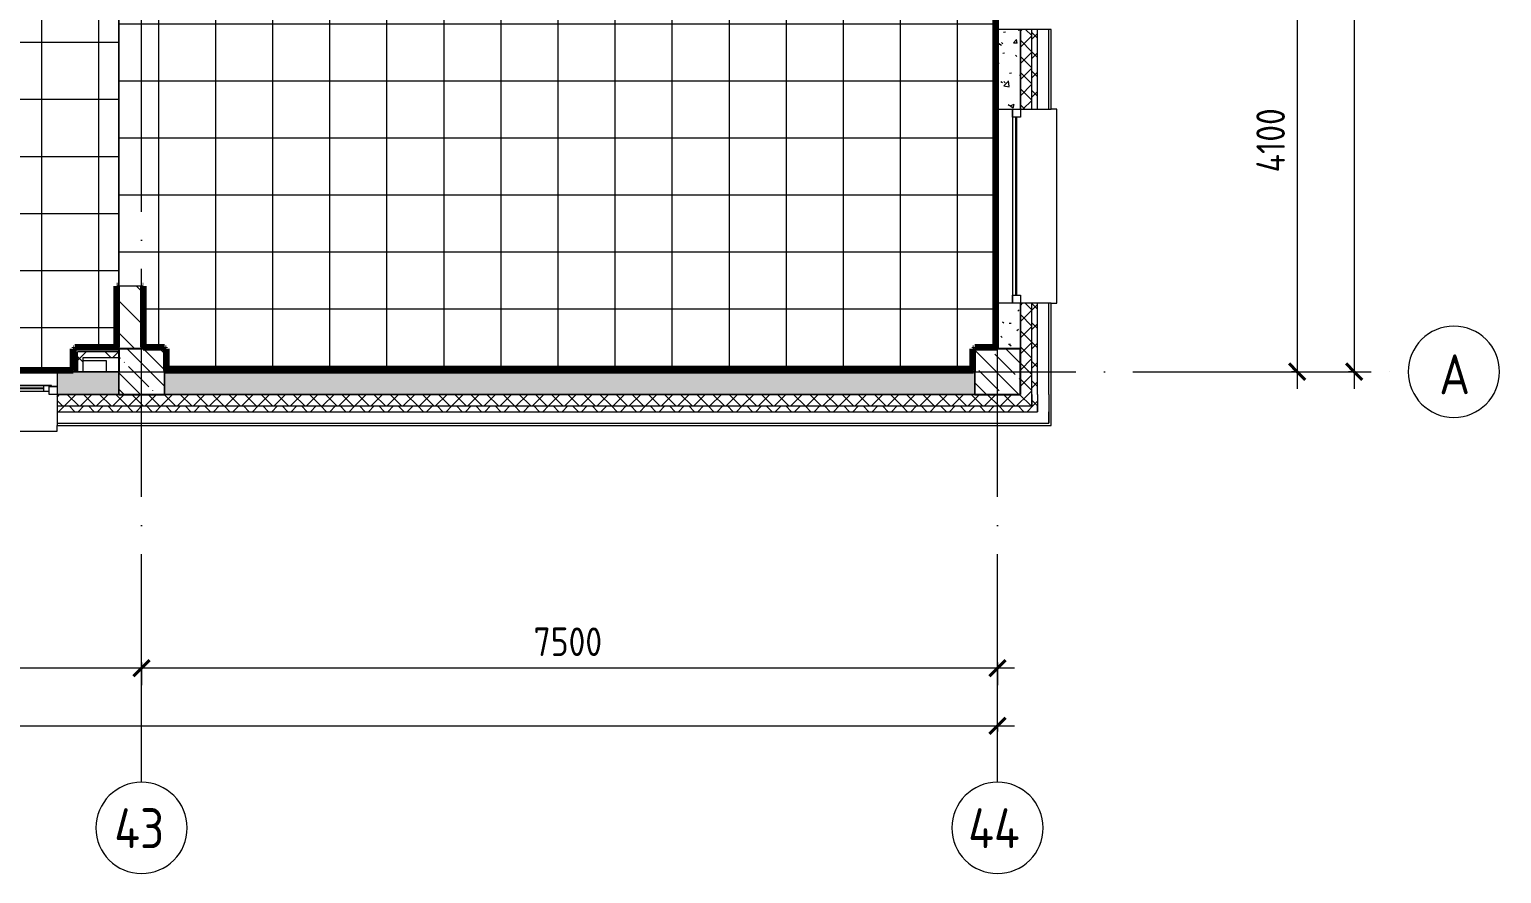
# Model space of a CAD drawing. Header units: millimetres. Extents: x 97 to 215964, y -4577 to 60645.
# Drawn here: x 203066 to 215964, y -4373 to 3025 of the extents above; entities that cross this region are included whole.
import ezdxf

# ---------------------------------------------------------------- set-up
doc = ezdxf.new("R2010")
doc.units = ezdxf.units.MM
doc.linetypes.add('ADSK_Линия сетки', pattern=[2500, 2000, -250, 0, -250])
for name, color, linetype, lineweight in [('A-____-____-DIMS', 211, 'Continuous', 9), ('A-____-____-DIMS-100', 211, 'Continuous', 9), ('A-FLOR-____-OTLN', 192, 'Continuous', 9), ('A-FLOR-____-PATT', 8, 'Continuous', 9), ('A-GLAZ-____-MCUT', 151, 'Continuous', 9), ('A-GLAZ-____-OTLN', 151, 'Continuous', 9), ('A-WALL-____-MCUT', 113, 'Continuous', 9), ('A-WALL-____-PATT', 111, 'Continuous', 9), ('A-WALL-FNSH-MCUT', 113, 'Continuous', 9), ('I-WALL-____-OTLN', 2, 'Continuous', 9), ('S-COLS-____-MCUT', 52, 'Continuous', 9), ('S-COLS-____-OTLN', 52, 'Continuous', 9), ('S-GRID-____-IDEN', 1, 'Continuous', 20), ('S-GRID-____-OTLN', 1, 'Continuous', 9)]:
    doc.layers.add(name, color=color, linetype=linetype, lineweight=lineweight)
doc.styles.add('GOST Common', font='GOST_Common.ttf', dxfattribs={"width": 0.9, "height": 250})
doc.styles.add('GOST Common_2', font='GOST_Common.ttf', dxfattribs={"width": 0.9, "height": 350})
doc.dimstyles.new('ADSK_Основной_2_5_мм_Округление_до_10_мм', dxfattribs={"dimscale": 304.8, "dimtxt": 0.824897, "dimasz": 0.463911, "dimexe": 0.492126, "dimexo": 0.001615, "dimgap": 0.098425, "dimtad": 1, "dimdec": 0, "dimlfac": 304.8, "dimrnd": 10, "dimdsep": 46, "dimtxsty": 'GOST Common', "dimblk1": 'OBLIQUE', "dimblk2": 'OBLIQUE', "dimsah": 1, "dimcen": 0.09, "dimdle": 0.492126, "dimazin": 2, "dimtfac": 1, "dimtdec": 4, "dimtix": 1, "dimtmove": 0, "dimatfit": 3, "dimfxl": 1, "dimtvp": 1, "dimtolj": 1, "dimtzin": 0, "dimlwd": 20, "dimlwe": 20, "dimarcsym": 2})
pattern_1 = [(135, (0, 0), (-84.85281, -84.85281), []), (225, (0, 0), (84.85281, -84.85281), [])]
pattern_2 = [(45, (0, 0), (-70.71068, 70.71068), []), (135, (0, 0), (-70.71068, -70.71068), [])]
pattern_3 = [(135, (0, 0), (-142.5612, -142.5612), []), (135, (142.56, 0), (-142.5612, -142.5612), [252.016, -50.403, 3.353, -47.05])]
pattern_4 = [(50, (0, 0), (364.3679, -31.8783), [38.1, -419.1]), (355, (0, 0), (-70.48585, 382.1133), [30.48, -335.28]), (100.451, (30.36, -2.66), (293.885, 350.2334), [32.38, -356.18]), (46.184, (0, 101.6), (542.1585, -84.0858), [57.15, -628.65]), (96.636, (45.2, 94.6), (474.8049, 494.8554), [48.57, -534.27]), (351.184, (0, 101.6), (474.8102, 494.85), [45.72, -502.92]), (21, (50.8, 76.2), (303.22847, -204.53046), [38.1, -419.1]), (326, (50.8, 76.2), (123.6039, 368.376), [30.48, -335.28]), (71.451, (76.07, 59.16), (426.8341, 163.8427), [32.38, -356.18]), (37.5, (0, 0), (6.17665, 169.11015), [16.764, -314.452, 16.764, -323.596, -336.55]), (37.5, (0, 0), (6.17665, 169.11015), [-671.576, 16.764, -319.786]), (7.5, (0, 0), (133.63888, 200.3615), [16.764, -177.292, 16.764, -306.832, -128.27]), (7.5, (0, 0), (133.63888, 200.3615), [-517.652, 16.764, -111.506]), (327.5, (-113.28, 0), (271.18182, -11.45836), [16.764, -110.236, 16.764, -379.476, -525.78]), (327.5, (-113.28, 0), (271.18182, -11.45836), [-523.24, 16.764, -509.016]), (317.5, (-164.08, 0), (296.2585, 50.85285), [16.764, -148.336, 16.764, -246.38, -373.38]), (317.5, (-164.08, 0), (296.2585, 50.85285), [-428.244, 16.764, -356.616])]
pattern_5 = [(45, (0, 0), (-141.42136, 141.42136), []), (135, (0, 0), (-141.42136, -141.42136), [])]

# ---------------------------------------------------------------- blocks, each defined once
blk = doc.blocks.new('Окно_СКБ_1Ст1 - 120_Окно_СКБ_1Ст_1700_ОК19Л-29018914-О_АИ_ПП_8_400_Целиком')
at = {"layer": 'A-GLAZ-____-MCUT', "color": 90}
for p, q in [((-850, -195), (-850, -125)), ((-850, -125), (-780, -125)), ((-780, -125), (-780, -195)), ((780, -195), (780, -125)), ((780, -125), (850, -125)), ((850, -125), (850, -195)), ((-780, -195), (-850, -195)), ((850, -195), (780, -195))]:
    blk.add_line(p, q, dxfattribs=at)
at = {"layer": 'A-GLAZ-____-MCUT', "color": 10, "lineweight": 5}
for p, q in [((780, -155), (-780, -155)), ((780, -165), (-780, -165))]:
    blk.add_line(p, q, dxfattribs=at)
at = {"layer": 'A-GLAZ-____-OTLN', "color": 10, "lineweight": 5}
blk.add_line((-850, -195), (850, -195), dxfattribs=at)
blk = doc.blocks.new('WNW_Отлив1 - Отлив_металлический 2-28595994-О_АИ_ПП_8_400_Целиком')
at = {"layer": 'A-GLAZ-____-OTLN', "color": 10, "lineweight": 5}
for p, q in [((850, 320), (-850, 320)), ((-850, 320), (-850, 270)), ((850, 270), (850, 320))]:
    blk.add_line(p, q, dxfattribs=at)
blk = doc.blocks.new('Окно_СКБ_2Ст1 - Окно_СКБ_2Ст 3300_ОК2л-29018870-О_АИ_ПП_8_400_Целиком')
at = {"layer": 'A-GLAZ-____-MCUT', "color": 90}
for p, q in [((-1650, -195), (-1650, -125)), ((-1650, -125), (-1580, -125)), ((-1580, -125), (-1580, -195)), ((-820, -195), (-820, -125)), ((-820, -125), (-750, -125)), ((-750, -125), (-750, -195)), ((1580, -195), (1580, -125)), ((1580, -125), (1650, -125)), ((1650, -125), (1650, -195)), ((-1580, -195), (-1650, -195)), ((-1580, -195), (-1600, -195)), ((-1600, -195), (-1600, -205)), ((-1600, -205), (-800, -205)), ((-800, -205), (-1600, -205)), ((-820, -155), (-1580, -155)), ((-1580, -155), (-1580, -195)), ((-1530, -205), (-1530, -155)), ((-870, -205), (-870, -155)), ((-820, -195), (-820, -155)), ((-750, -195), (-820, -195)), ((-800, -195), (-820, -195)), ((-800, -205), (-800, -195)), ((1650, -195), (1580, -195))]:
    blk.add_line(p, q, dxfattribs=at)
at = {"layer": 'A-GLAZ-____-MCUT', "color": 10, "lineweight": 5}
for p, q in [((-1530, -175), (-870, -175)), ((-870, -185), (-1530, -185)), ((1580, -155), (-750, -155)), ((1580, -165), (-750, -165))]:
    blk.add_line(p, q, dxfattribs=at)
at = {"layer": 'A-GLAZ-____-OTLN', "color": 10, "lineweight": 5}
for p, q in [((-1650, -195), (-1600, -195)), ((-800, -195), (1650, -195))]:
    blk.add_line(p, q, dxfattribs=at)
blk = doc.blocks.new('WNW_Отлив1 - Отлив_металлический 2-28598290-О_АИ_ПП_8_400_Целиком')
at = {"layer": 'A-GLAZ-____-OTLN', "color": 10, "lineweight": 5}
for p, q in [((1650, 320), (-1650, 320)), ((-1650, 320), (-1650, 270)), ((1650, 270), (1650, 320))]:
    blk.add_line(p, q, dxfattribs=at)
blk = doc.blocks.new('0083_СОШ675_АР_R22_rvt-1-О_АИ_ПП_8_400_Целиком')
at = {"layer": 'A-WALL-____-PATT', "lineweight": 5}
h = blk.add_hatch(dxfattribs=at)
h.set_pattern_fill('FP_16', color=10, style=0, pattern_type=2)
h.set_pattern_definition(pattern_2)
h.paths.add_polyline_path([(153050, -175), (153050, 625), (152950, 625), (152950, -175)])
h.paths.add_polyline_path([(153050, 2325), (153050, 3025), (152950, 3025), (152950, 2325)])
h.paths.add_polyline_path([(153050, 3925), (153050, 5125), (152950, 5125), (152950, 3925)])
h.paths.add_polyline_path([(152950, 8425), (153050, 8425), (153050, 9625), (152950, 9625), (152950, 8825)])
h.paths.add_polyline_path([(152950, 11325), (153050, 11325), (153050, 12025), (152950, 12025)])
h.paths.add_polyline_path([(152950, 12925), (153050, 12925), (153050, 14125), (152950, 14125), (152950, 13325)])
h.paths.add_polyline_path([(153050, 15025), (153050, 15725), (152950, 15725), (152950, 15025)])
h.paths.add_polyline_path([(152950, 17425), (153050, 17425), (153050, 18625), (152950, 18625), (152950, 17711)])
h.paths.add_polyline_path([(152950, 21925), (153050, 21925), (153050, 23125), (152950, 23125), (152950, 22325)])
h.paths.add_polyline_path([(152950, 26425), (153050, 26425), (153050, 27625), (152950, 27625), (152950, 26825)])
h.paths.add_polyline_path([(152950, 29325), (153050, 29325), (153050, 30025), (152950, 30025), (152950, 29436)])
h.paths.add_polyline_path([(153050, 30925), (153050, 32125), (152950, 32125), (152950, 30925)])
h.paths.add_polyline_path([(153050, 35425), (153050, 36625), (152950, 36625), (152950, 35425)])
h.paths.add_polyline_path([(152950, 39925), (153050, 39925), (153050, 41125), (152950, 41125), (152950, 40725)])
h.paths.add_polyline_path([(152950, 42025), (153050, 42025), (153050, 42725), (152950, 42725)])
h.paths.add_polyline_path([(152950, 44425), (153050, 44425), (153050, 45625), (152950, 45625), (152950, 45068)])
h.paths.add_polyline_path([(153050, 47325), (153050, 48025), (152950, 48025), (152950, 47325)])
h.paths.add_polyline_path([(152950, 48925), (153050, 48925), (153050, 50125), (152950, 50125), (152950, 48976)])
h.paths.add_polyline_path([(153050, 53425), (153050, 54625), (152950, 54625), (152950, 53425)])
h.paths.add_polyline_path([(152950, 57925), (153050, 57925), (153050, 58975), (152950, 58975), (152950, 58575)])
h = blk.add_hatch(dxfattribs=at)
h.set_pattern_fill('FP_9', color=10, style=0, pattern_type=2)
h.set_pattern_definition(pattern_1)
h.paths.add_polyline_path([(153050, -275), (153100, -275), (153100, 625), (153050, 625), (153050, -175)])
h.paths.add_polyline_path([(153100, 2325), (153100, 3025), (153050, 3025), (153050, 2325)])
h.paths.add_polyline_path([(153100, 3925), (153100, 5125), (153050, 5125), (153050, 3925)])
h.paths.add_polyline_path([(153050, 8425), (153100, 8425), (153100, 9625), (153050, 9625)])
h.paths.add_polyline_path([(153100, 11325), (153100, 12025), (153050, 12025), (153050, 11325)])
h.paths.add_polyline_path([(153050, 12925), (153100, 12925), (153100, 14125), (153050, 14125), (153050, 13803)])
h.paths.add_polyline_path([(153050, 15025), (153100, 15025), (153100, 15725), (153050, 15725)])
h.paths.add_polyline_path([(153050, 17425), (153100, 17425), (153100, 18625), (153050, 18625), (153050, 17711)])
h.paths.add_polyline_path([(153050, 21925), (153100, 21925), (153100, 23125), (153050, 23125)])
h.paths.add_polyline_path([(153050, 26425), (153100, 26425), (153100, 27625), (153050, 27625)])
h.paths.add_polyline_path([(153050, 29325), (153100, 29325), (153100, 30025), (153050, 30025), (153050, 29436)])
h.paths.add_polyline_path([(153100, 30925), (153100, 32125), (153050, 32125), (153050, 30925)])
h.paths.add_polyline_path([(153100, 35425), (153100, 36625), (153050, 36625), (153050, 35425)])
h.paths.add_polyline_path([(153050, 39925), (153100, 39925), (153100, 41125), (153050, 41125)])
h.paths.add_polyline_path([(153100, 42025), (153100, 42725), (153050, 42725), (153050, 42025)])
h.paths.add_polyline_path([(153050, 44425), (153100, 44425), (153100, 45625), (153050, 45625), (153050, 45068)])
h.paths.add_polyline_path([(153100, 47325), (153100, 48025), (153050, 48025), (153050, 47325)])
h.paths.add_polyline_path([(153050, 48925), (153100, 48925), (153100, 50125), (153050, 50125), (153050, 48976)])
h.paths.add_polyline_path([(153100, 53425), (153100, 54625), (153050, 54625), (153050, 53425)])
h.paths.add_polyline_path([(153100, 57925), (153100, 59075), (153050, 59075), (153050, 57925)])
h = blk.add_hatch(dxfattribs=at)
h.set_pattern_fill('FP_10', color=10, style=0, pattern_type=2)
h.set_pattern_definition([(135, (0, 0), (-141.42136, -141.42136), [])])
h.paths.add_polyline_path([(145250, 225), (145250, 775), (145050, 775), (145050, 225)])
h.paths.add_polyline_path([(145250, 3275), (145250, 3925), (145050, 3925), (145050, 3275)])
h = blk.add_hatch(dxfattribs=at)
h.set_pattern_fill('FP_69', color=10, style=0, pattern_type=2)
h.set_pattern_definition(pattern_4)
h.paths.add_polyline_path([(152750, 225), (152950, 225), (152950, 625), (152750, 625)])
h.paths.add_polyline_path([(152950, 2325), (152950, 3025), (152750, 3025), (152750, 2325), (152924, 2325)])
h = blk.add_hatch(dxfattribs=at)
h.set_pattern_fill('FP_17', color=252, style=0, pattern_type=2)
h.set_pattern_definition(pattern_5)
h.paths.add_polyline_path([(144690, 150), (145050, 150), (145050, 200), (144690, 200)])
h = blk.add_hatch(dxfattribs=at)
h.set_pattern_fill('FP_17', color=252, style=0, pattern_type=2)
h.set_pattern_definition(pattern_5)
h.paths.add_polyline_path([(144740, 25), (144740, 150), (144690, 150), (144690, 25)])
h = blk.add_hatch(dxfattribs=at)
h.set_pattern_fill('FP_69', color=10, style=0, pattern_type=2)
h.set_pattern_definition(pattern_4)
h.paths.add_polyline_path([(152550, -175), (152550, 25), (145450, 25), (145450, -175), (150409, -175)])
h.paths.add_polyline_path([(145050, -175), (145050, 25), (144510, 25), (144510, -175), (144749, -175)])
h.paths.add_polyline_path([(140976, -175), (141210, -175), (141210, 25), (140450, 25), (140450, -175)])
h = blk.add_hatch(dxfattribs=at)
h.set_pattern_fill('FP_16', color=10, style=0, pattern_type=2)
h.set_pattern_definition(pattern_2)
h.paths.add_polyline_path([(145160, -275), (145160, -175), (144510, -175), (144510, -275), (144749, -275)])
h.paths.add_polyline_path([(140350, -275), (141210, -275), (141210, -175), (140350, -175)])
h = blk.add_hatch(dxfattribs=at)
h.set_pattern_fill('FP_16', color=10, style=0, pattern_type=2)
h.set_pattern_definition(pattern_2)
h.paths.add_polyline_path([(153050, -275), (153050, -175), (145160, -175), (145160, -275), (152924, -275)])
h = blk.add_hatch(dxfattribs=at)
h.set_pattern_fill('FP_9', color=10, style=0, pattern_type=2)
h.set_pattern_definition(pattern_1)
h.paths.add_polyline_path([(144510, -325), (145160, -325), (145160, -275), (144510, -275)])
h.paths.add_polyline_path([(140976, -325), (141210, -325), (141210, -275), (140350, -275), (140350, -325)])
h = blk.add_hatch(dxfattribs=at)
h.set_pattern_fill('FP_9', color=10, style=0, pattern_type=2)
h.set_pattern_definition(pattern_1)
h.paths.add_polyline_path([(153100, -325), (153100, -275), (145160, -275), (145160, -325), (152924, -325)])
at = {"layer": 'S-COLS-____-OTLN', "lineweight": 5}
h = blk.add_hatch(dxfattribs=at)
h.set_pattern_fill('FP_8', color=256, style=0, pattern_type=2)
h.set_pattern_definition(pattern_3)
h.paths.add_polyline_path([(145050, -175), (145450, -175), (145450, 225), (145050, 225), (145050, 25)])
h = blk.add_hatch(dxfattribs=at)
h.set_pattern_fill('FP_8', color=256, style=0, pattern_type=2)
h.set_pattern_definition(pattern_3)
h.paths.add_polyline_path([(152550, -175), (152950, -175), (152950, 225), (152550, 225), (152550, 25)])
at = {"layer": 'A-FLOR-____-OTLN', "color": 90}
for p, q in [((144740, 125), (144940, 125)), ((144940, 125), (144940, 25))]:
    blk.add_line(p, q, dxfattribs=at)
at = {"layer": 'A-WALL-____-MCUT', "color": 50, "lineweight": 13}
for p, q in [((152750, 3025), (152750, 2325)), ((152950, 3025), (152750, 3025)), ((152950, 3025), (152950, 2325)), ((152950, 2325), (152950, 3025)), ((153100, 3025), (153050, 3025)), ((153050, 2325), (153050, 3025)), ((153100, 2325), (153100, 3025)), ((152750, 2325), (152950, 2325)), ((153050, 2325), (153100, 2325)), ((145050, 775), (145050, 225)), ((145250, 775), (145050, 775)), ((145250, 225), (145250, 775)), ((152750, 625), (152750, 225)), ((152950, 625), (152750, 625)), ((152950, 625), (152950, 225)), ((152950, 225), (152950, 625)), ((153100, 625), (153050, 625)), ((153050, -175), (153050, 625)), ((153100, -175), (153100, 625)), ((144690, 150), (144690, 200)), ((145050, 200), (144690, 200)), ((144690, 150), (144690, 25)), ((144740, 25), (144740, 150)), ((144740, 150), (145050, 150)), ((145050, 225), (145250, 225)), ((145050, 150), (145050, 200)), ((152750, 225), (152950, 225)), ((145050, 25), (144510, 25)), ((144510, 25), (144510, -175)), ((144690, 25), (144740, 25)), ((152550, 25), (145450, 25)), ((145050, -175), (144510, -175)), ((144510, -175), (145050, -175)), ((145450, -175), (152550, -175)), ((153050, -175), (153050, -275)), ((153050, -275), (153050, -175)), ((153100, -175), (153100, -275)), ((144510, -275), (144510, -325)), ((144510, -275), (145160, -275)), ((144510, -325), (145160, -325)), ((145160, -275), (153050, -275)), ((145160, -325), (153100, -325)), ((153100, -275), (153100, -325)), ((153100, -325), (153100, -275))]:
    blk.add_line(p, q, dxfattribs=at)
at = {"layer": 'A-WALL-____-MCUT', "color": 90}
for p, q in [((153050, 3025), (152950, 3025)), ((153200, 3025), (153100, 3025)), ((152950, 2325), (153050, 2325)), ((153100, 2325), (153200, 2325)), ((153050, 625), (152950, 625)), ((153200, 625), (153100, 625)), ((152950, 225), (152950, -175)), ((144510, -175), (144510, -275)), ((145160, -175), (145050, -175)), ((152950, -175), (145160, -175)), ((144510, -325), (144510, -425))]:
    blk.add_line(p, q, dxfattribs=at)
at = {"layer": 'A-WALL-____-MCUT', "color": 10, "lineweight": 5}
for p, q in [((153200, 2325), (153200, 3025)), ((153200, -175), (153200, 625)), ((144677, 200), (144677, 213)), ((145050, 213), (144677, 213)), ((144677, 150), (144677, 200)), ((144677, 150), (144677, 25)), ((145050, -175), (145050, 25)), ((145450, 25), (145450, -175)), ((152550, -175), (152550, 25)), ((153200, -175), (153200, -325)), ((153200, -325), (153200, -425)), ((153200, -425), (153200, -325)), ((144510, -425), (145160, -425)), ((145160, -425), (153200, -425))]:
    blk.add_line(p, q, dxfattribs=at)
at = {"layer": 'A-WALL-FNSH-MCUT', "color": 90}
for p, q in [((153220, 3025), (153200, 3025)), ((153220, 2325), (153220, 3025)), ((153200, 2325), (153220, 2325)), ((153220, 625), (153200, 625)), ((153220, -175), (153220, 625)), ((145050, 225), (144665, 225)), ((144665, 225), (144665, 213)), ((144665, 213), (144665, 200)), ((144665, 200), (144665, 150)), ((144665, 150), (144665, 25)), ((145050, 213), (145050, 225)), ((145050, 200), (145050, 213)), ((144665, 25), (144677, 25)), ((144677, 25), (144690, 25)), ((153220, -275), (153220, -175)), ((153220, -325), (153220, -275)), ((153220, -425), (153220, -325)), ((144510, -425), (144510, -445)), ((144510, -445), (145160, -445)), ((145160, -445), (153220, -445)), ((153220, -445), (153220, -425))]:
    blk.add_line(p, q, dxfattribs=at)
at = {"layer": 'I-WALL-____-OTLN', "color": 90}
for p, q in [((152750, 3025), (152750, 3925)), ((152750, 625), (152750, 2325)), ((141210, 25), (144510, 25))]:
    blk.add_line(p, q, dxfattribs=at)
at = {"layer": 'S-COLS-____-MCUT', "color": 130, "lineweight": 25}
for p, q in [((145450, 225), (145050, 225)), ((145050, 225), (145050, 25)), ((145450, 25), (145450, 225)), ((152950, 225), (152550, 225)), ((152550, 225), (152550, 25)), ((152950, -175), (152950, 225)), ((145050, -175), (145450, -175)), ((152550, -175), (152950, -175))]:
    blk.add_line(p, q, dxfattribs=at)
at = {"layer": 'S-COLS-____-OTLN', "color": 90}
for p, q in [((145050, 25), (145050, -175)), ((145450, -175), (145450, 25)), ((152550, 25), (152550, -175))]:
    blk.add_line(p, q, dxfattribs=at)
at = {"layer": 'A-GLAZ-____-OTLN', "color": 90, "lineweight": 9}
for name, p, rotation in [('Окно_СКБ_1Ст1 - 120_Окно_СКБ_1Ст_1700_ОК19Л-29018914-О_АИ_ПП_8_400_Целиком', (153075, 1475), 269.9999999999999), ('WNW_Отлив1 - Отлив_металлический 2-28595994-О_АИ_ПП_8_400_Целиком', (152950, 1475), 269.9999999999999), ('Окно_СКБ_2Ст1 - Окно_СКБ_2Ст 3300_ОК2л-29018870-О_АИ_ПП_8_400_Целиком', (142860, -300), 180), ('WNW_Отлив1 - Отлив_металлический 2-28598290-О_АИ_ПП_8_400_Целиком', (142860, -175), 180)]:
    blk.add_blockref(name, p, dxfattribs=dict(at, rotation=rotation))
blk = doc.blocks.new('Ось сетки - Круг_Ø8 мм-8258-О_АИ_ПП_8_400_Целиком')
at = {"layer": 'S-GRID-____-IDEN'}
for start, end in [(360, 180), (180, 360)]:
    blk.add_arc((0, 0), 4, start, end, dxfattribs=at)
blk = doc.blocks.new('DIMBLOCK33-О_АИ_ПП_8_400_Целиком')
at = {"layer": 'A-____-____-DIMS-100', "lineweight": 40}
for p, q in [((214173, 4125), (214102, 4196)), ((214173, 4125), (214243, 4054)), ((214173, 25), (214102, 96)), ((214173, 25), (214243, -46))]:
    blk.add_line(p, q, dxfattribs=at)
at = {"layer": 'A-____-____-DIMS-100', "lineweight": 20}
for p, q in [((214123, 4125), (214323, 4125)), ((214173, 4125), (214123, 4125)), ((214173, 4125), (214173, -125)), ((214123, 25), (214323, 25)), ((214173, 25), (214123, 25))]:
    blk.add_line(p, q, dxfattribs=at)
at = {"layer": 'A-____-____-DIMS-100', "color": 0, "lineweight": 20, "insert": (213816, 1772), "char_height": 250, "width": 726.16, "attachment_point": 1, "rotation": 90, "line_spacing_factor": 1.022761, "style": 'GOST Common'}
blk.add_mtext('4100', dxfattribs=at)
blk = doc.blocks.new('_Oblique')
at = {"color": 0, "linetype": 'ByBlock', "lineweight": -2}
blk.add_line((-0.5, -0.5), (0.5, 0.5), dxfattribs=at)
blk = doc.blocks.new('DIMBLOCK34-О_АИ_ПП_8_400_Целиком')
at = {"layer": 'A-____-____-DIMS-100', "lineweight": 40}
for p, q in [((214673, 58775), (214602, 58846)), ((214673, 58775), (214743, 58704)), ((214673, 25), (214602, 96)), ((214673, 25), (214743, -46))]:
    blk.add_line(p, q, dxfattribs=at)
at = {"layer": 'A-____-____-DIMS-100', "lineweight": 20}
for p, q in [((214673, 58925), (214673, -125)), ((214623, 58775), (214823, 58775)), ((214673, 58775), (214623, 58775)), ((214623, 25), (214823, 25)), ((214673, 25), (214623, 25))]:
    blk.add_line(p, q, dxfattribs=at)
at = {"layer": 'A-____-____-DIMS-100', "color": 0, "lineweight": 20, "insert": (214316, 29006), "char_height": 250, "width": 946.05, "attachment_point": 1, "rotation": 90, "line_spacing_factor": 1.022761, "style": 'GOST Common'}
blk.add_mtext('58750', dxfattribs=at)
blk = doc.blocks.new('DIMBLOCK35-О_АИ_ПП_8_400_Целиком')
at = {"layer": 'A-____-____-DIMS-100', "lineweight": 40}
for p, q in [((204048, -2573), (203977, -2643)), ((204048, -2573), (204119, -2502)), ((211548, -2573), (211477, -2643)), ((211548, -2573), (211619, -2502))]:
    blk.add_line(p, q, dxfattribs=at)
at = {"layer": 'A-____-____-DIMS-100', "lineweight": 20}
for p, q in [((204048, -2523), (204048, -2723)), ((204048, -2573), (204048, -2523)), ((211698, -2573), (204048, -2573)), ((211548, -2523), (211548, -2723)), ((211548, -2573), (211548, -2523))]:
    blk.add_line(p, q, dxfattribs=at)
at = {"layer": 'A-____-____-DIMS-100', "color": 0, "lineweight": 20, "insert": (207483, -2216), "char_height": 250, "width": 756.84, "attachment_point": 1, "line_spacing_factor": 1.022761, "style": 'GOST Common'}
blk.add_mtext('7500', dxfattribs=at)
blk = doc.blocks.new('DIMBLOCK36-О_АИ_ПП_8_400_Целиком')
at = {"layer": 'A-____-____-DIMS-100', "lineweight": 40}
for p, q in [((199148, -2573), (199077, -2643)), ((199148, -2573), (199219, -2502)), ((204048, -2573), (203977, -2643)), ((204048, -2573), (204119, -2502))]:
    blk.add_line(p, q, dxfattribs=at)
at = {"layer": 'A-____-____-DIMS-100', "lineweight": 20}
for p, q in [((199148, -2523), (199148, -2723)), ((199148, -2573), (199148, -2523)), ((204048, -2573), (199148, -2573)), ((204048, -2523), (204048, -2723)), ((204048, -2573), (204048, -2523))]:
    blk.add_line(p, q, dxfattribs=at)
at = {"layer": 'A-____-____-DIMS-100', "color": 0, "lineweight": 20, "insert": (201272, -2216), "char_height": 250, "width": 782.41, "attachment_point": 1, "line_spacing_factor": 1.022761, "style": 'GOST Common'}
blk.add_mtext('4900', dxfattribs=at)
blk = doc.blocks.new('DIMBLOCK78-О_АИ_ПП_8_400_Целиком')
at = {"layer": 'A-____-____-DIMS-100', "lineweight": 20}
for p, q in [((58798, -3128), (58798, -2928)), ((211548, -3128), (211548, -2928)), ((58648, -3078), (211698, -3078)), ((58798, -3078), (58798, -3128)), ((211548, -3078), (211548, -3128))]:
    blk.add_line(p, q, dxfattribs=at)
at = {"layer": 'A-____-____-DIMS-100', "lineweight": 40}
for p, q in [((58798, -3078), (58727, -3148)), ((58798, -3078), (58869, -3007)), ((211548, -3078), (211477, -3148)), ((211548, -3078), (211619, -3007))]:
    blk.add_line(p, q, dxfattribs=at)
at = {"layer": 'A-____-____-DIMS-100', "color": 0, "lineweight": 20, "insert": (134723, -2721), "char_height": 250, "width": 1079.01, "attachment_point": 1, "line_spacing_factor": 1.022761, "style": 'GOST Common'}
blk.add_mtext('152750', dxfattribs=at)

msp = doc.modelspace()

# ---------------------------------------------------------------- hatches: boundary and pattern name
at = {"layer": 'A-FLOR-____-PATT'}
h = msp.add_hatch(dxfattribs=at)
h.set_pattern_fill('FP_191', color=256, style=0, pattern_type=2)
h.set_pattern_definition([(0, (207697.87, 6575), (0, 500), []), (90, (207697.87, 6575), (-500, 3e-14), [])])
h.paths.add_polyline_path([(204780.386709, 40.000586), (211332.865903, 40.000586), (211332.865903, 225), (211337.865903, 225.753424), (211337.865903, 235.000586), (211347.865903, 235.000586), (211348.676745, 240.000586), (211532.865903, 240.000586), (211532.865903, 3910.000586), (211340.843981, 3910.000586), (211340.843981, 3915.000586), (211330.843981, 3915.000586), (211330.843981, 3925), (211325.843981, 3925), (211325.843981, 4741.090714), (211330.843981, 4741.090714), (211330.843981, 4751.090714), (211340.843981, 4751.090714), (211340.843981, 4756.090714), (211532.865903, 4756.090714), (211532.865903, 6325.000586), (204404.887824, 6325.000586), (204404.887824, 6365.000586), (211532.865903, 6365.000586), (211532.865903, 8410.000586), (211340.843981, 8410.000586), (211340.843981, 8420.000586), (211325.843981, 8420.000586), (211325.843981, 9415.355837), (211330.843981, 9415.355837), (211330.843981, 9425.355837), (211340.843981, 9425.355837), (211340.843981, 9430.355837), (211532.865903, 9430.355837), (211532.865903, 12910.000586), (211347.865903, 12910.000586), (211347.865903, 12915.000586), (211337.865903, 12915.000586), (211337.865903, 12925), (211332.865903, 12925.422544), (211332.865903, 13110.11992), (204262.865903, 13110.11992), (204262.865903, 12925.235296), (204257.865903, 12925), (204257.865903, 12915.235296), (204247.865903, 12915.235296), (204246.811281, 12910.235296), (204062.865903, 12910.235296), (204062.865903, 12625), (203847.865903, 12625), (203847.887824, 10125), (204062.865903, 10125), (204062.865903, 8840.001172), (204377.865903, 8840.001172), (204377.865903, 8835.001172), (204387.865903, 8835.001172), (204387.865903, 8825.001172), (204402.887824, 8825), (204402.887824, 3925), (204387.865903, 3925), (204387.865903, 3915.000586), (204377.865903, 3915.000586), (204377.865903, 3910.000586), (204062.865903, 3910.000586), (204062.865903, 3274.999414), (203847.865903, 3274.999414), (203847.887824, 774.999414), (204062.865903, 773.869278), (204062.865903, 240.000586), (204247.865903, 240.000586), (204247.865903, 235.000586), (204257.865903, 235.000586), (204257.865903, 225.000586), (204262.865903, 225), (204262.865903, 40.000586)])
h.paths.add_polyline_path([(211347.865903, 3925.000586), (211347.865903, 4325), (211340.843981, 4325), (211340.843981, 3925.000586)])
h.paths.add_polyline_path([(211547.865903, 4740), (211547.806705, 4741.090714), (211547.844567, 4740)])
h.paths.add_polyline_path([(211347.865903, 8425.000586), (211347.865903, 8825), (211340.843981, 8825), (211340.843981, 8425.000586), (211347.85569, 8425.000586)])
h = msp.add_hatch(dxfattribs=at)
h.set_pattern_fill('FP_207', color=256, style=0, pattern_type=2)
h.set_pattern_definition([(0, (199672.87, 6412.5), (0, 500), []), (90, (199672.87, 6412.5), (-500, 3e-14), [])])
h.paths.add_polyline_path([(200064.35255, 40.000586), (203447.865903, 40.000586), (203447.865903, 225), (203452.865903, 225.000586), (203452.865903, 235.000586), (203462.865903, 235.000586), (203462.865903, 240.000586), (203832.865903, 240.000586), (203832.865903, 774.999414), (203847.865903, 774.999414), (203847.865903, 3274.999414), (203832.865903, 3274.999414), (203832.865903, 10125), (203847.865903, 10125), (203847.865903, 12625), (203832.865903, 12625), (203832.865903, 12800), (199257.887824, 12800), (199257.887824, 12790.000586), (199247.887824, 12790.000586), (199247.887824, 12785.000586), (195737.887825, 12785.000586), (195737.887825, 12470.000607), (195732.887825, 12470.000607), (195732.887218, 12460.000607), (195722.887825, 12460.000607), (195722.173539, 12455.000607), (195512.887824, 12455.000607), (195512.887824, 11925), (195497.865903, 11924.225435), (195497.887824, 10825), (195512.887824, 10825), (195512.887824, 10440.001172), (199247.887824, 10440.001172), (199247.887824, 10435.001172), (199257.887824, 10435.001172), (199257.887824, 10425.001172), (199262.887824, 10424.940931), (199262.887824, 8749.999414), (199247.865903, 8749.999414), (199247.865903, 8714.999414), (199047.865903, 8714.999414), (199047.887824, 7109.999414), (199262.887824, 7110.001172), (199262.887824, 240.000586), (199652.865903, 240.000586), (199652.865903, 235.000586), (199662.865903, 235.000586), (199662.865903, 225.000586), (199667.865903, 224.615949), (199667.865903, 40.000586), (200007.387824, 40.000586)])
at = {"layer": 'A-WALL-____-PATT'}
h = msp.add_hatch(color=7, dxfattribs=at)
h.paths.add_polyline_path([(203847.865903, 235.000586), (203847.865903, 774.999414), (203837.865903, 774.999414), (203837.865903, 235.000586)])
h.paths.add_polyline_path([(203847.865903, 3274.999414), (203847.865903, 10125), (203837.865903, 10125), (203837.865903, 3274.999414)])
h.paths.add_polyline_path([(203837.865903, 12625), (203847.865903, 12625), (203847.865903, 12800.000586), (203837.865903, 12800.000586)])
h = msp.add_hatch(color=7, dxfattribs=at)
h.paths.add_polyline_path([(204057.865903, 225.000586), (204057.865903, 774.999414), (204047.865903, 774.999414), (204047.865903, 225.000586)])
h.paths.add_polyline_path([(204057.865903, 3274.999414), (204057.865903, 3915.000586), (204047.865903, 3915.000586), (204047.865903, 3274.999414)])
h = msp.add_hatch(color=7, dxfattribs=at)
h.paths.add_polyline_path([(211537.865903, 235.000586), (211547.865903, 235.000586), (211547.865903, 624.999414), (211537.865903, 624.999414)])
h.paths.add_polyline_path([(211547.865903, 2324.999414), (211547.865903, 3024.999414), (211537.865903, 3024.999414), (211537.865903, 2324.999414)])
for points in [[(203452.865903, 35.000586), (203462.865903, 35.000586), (203462.865903, 235.000586), (203452.865903, 235.000586), (203452.865903, 124.883795)], [(203462.865903, 225.000586), (203847.865903, 225.000586), (203847.865903, 235.000586), (203462.865903, 235.000586)], [(204247.865903, 225.000586), (204257.865903, 225.000586), (204257.865903, 235.000586), (204057.865903, 235.000586), (204057.865903, 225.000586), (204175.800216, 225.000586)], [(204257.865903, 25.000586), (204257.865903, 225.000586), (204247.865903, 225.000586), (204247.865903, 25.000586)], [(211337.865903, 35.000586), (211347.865903, 35.000586), (211347.865903, 235.000586), (211337.865903, 235.000586), (211337.865903, 124.883795)], [(211347.865903, 225.000586), (211547.865903, 225.000586), (211547.865903, 235.000586), (211347.865903, 235.000586)], [(211347.865903, 25.000586), (211347.865903, 35.000586), (204257.865903, 35.000586), (204257.865903, 25.000586), (209206.839678, 25.000586)]]:
    msp.add_hatch(color=7, dxfattribs=at).paths.add_polyline_path(points)
h = msp.add_hatch(color=7, dxfattribs=at)
h.paths.add_polyline_path([(203307.387824, 25.000586), (203462.865903, 25.000586), (203462.865903, 35.000586), (203307.387824, 35.000586)])
h.paths.add_polyline_path([(199773.640687, 25.000586), (200007.387824, 25.000586), (200007.387824, 35.000586), (199652.865903, 35.000586), (199652.865903, 25.000586)])

# ---------------------------------------------------------------- linework, layer by layer
at = {"layer": 'A-FLOR-____-OTLN'}
for p, q in [((203847.865903, 3274.999414), (203847.865903, 774.999414)), ((203847.865903, 774.999414), (203847.865903, 3274.999414))]:
    msp.add_line(p, q, dxfattribs=at)
at = {"layer": 'A-WALL-____-MCUT', "color": 7}
for p, q in [((211547.865903, 3024.999414), (211537.865903, 3024.999414)), ((211537.865903, 3024.999414), (211537.865903, 2324.999414)), ((211547.865903, 2324.999414), (211547.865903, 3024.999414)), ((211537.865903, 2324.999414), (211547.865903, 2324.999414)), ((203837.865903, 774.999414), (203837.865903, 235.000586)), ((203847.865903, 774.999414), (203837.865903, 774.999414)), ((203847.865903, 225.000586), (203847.865903, 774.999414)), ((204047.865903, 774.999414), (204047.865903, 225.000586)), ((204057.865903, 774.999414), (204047.865903, 774.999414)), ((204057.865903, 235.000586), (204057.865903, 774.999414)), ((211547.865903, 624.999414), (211537.865903, 624.999414)), ((211537.865903, 624.999414), (211537.865903, 235.000586)), ((211547.865903, 225.000586), (211547.865903, 624.999414)), ((203837.865903, 235.000586), (203452.865903, 235.000586)), ((203452.865903, 235.000586), (203452.865903, 35.000586)), ((203462.865903, 225.000586), (203847.865903, 225.000586)), ((203462.865903, 25.000586), (203462.865903, 225.000586)), ((204047.865903, 225.000586), (204247.865903, 225.000586)), ((204257.865903, 235.000586), (204057.865903, 235.000586)), ((204247.865903, 225.000586), (204247.865903, 25.000586)), ((204257.865903, 35.000586), (204257.865903, 235.000586)), ((211337.865903, 235.000586), (211337.865903, 35.000586)), ((211537.865903, 235.000586), (211337.865903, 235.000586)), ((211347.865903, 25.000586), (211347.865903, 225.000586)), ((211347.865903, 225.000586), (211547.865903, 225.000586)), ((203452.865903, 35.000586), (203307.387824, 35.000586)), ((203307.387824, 35.000586), (203307.387824, 25.000586)), ((203307.387824, 25.000586), (203462.865903, 25.000586)), ((204247.865903, 25.000586), (211347.865903, 25.000586)), ((211337.865903, 35.000586), (204257.865903, 35.000586))]:
    msp.add_line(p, q, dxfattribs=at)
at = {"layer": 'I-WALL-____-OTLN', "color": 5, "lineweight": 90}
for p, q in [((211532.865903, 235.000586), (211532.865903, 3915.000586)), ((203832.865903, 240.000586), (203832.865903, 774.999414)), ((203837.865903, 774.999414), (203832.865903, 774.999414)), ((204062.865903, 774.999414), (204057.865903, 774.999414)), ((204062.865903, 774.999414), (204062.865903, 240.000586)), ((203447.865903, 40.000586), (203447.865903, 225.000586)), ((203452.865903, 225.000586), (203447.865903, 225.000586)), ((203462.865903, 240.000586), (203832.865903, 240.000586)), ((203462.865903, 240.000586), (203462.865903, 235.000586)), ((204062.865903, 240.000586), (204247.865903, 240.000586)), ((204247.865903, 235.000586), (204247.865903, 240.000586)), ((204262.865903, 225.000586), (204257.865903, 225.000586)), ((204262.865903, 225.000586), (204262.865903, 35.000586)), ((211332.865903, 34.993524), (211332.865903, 225.000586)), ((211337.865903, 225.000586), (211332.865903, 225.000586)), ((211347.865903, 240.000586), (211537.865903, 240.000586)), ((211347.865903, 240.000586), (211347.865903, 235.000586)), ((199667.865903, 40.000586), (203447.865903, 40.000586)), ((204257.865903, 40.000586), (211337.865903, 40.000586))]:
    msp.add_line(p, q, dxfattribs=at)
at = {"layer": 'I-WALL-____-OTLN'}
for p, q in [((211537.865903, 3024.999414), (211537.865903, 3915.000586)), ((211547.865903, 3925), (211547.865903, 3024.999414)), ((211537.865903, 624.999414), (211537.865903, 2324.999414)), ((211547.865903, 2324.999414), (211547.865903, 624.999414)), ((200007.387824, 35.000586), (203307.387824, 35.000586)), ((203307.387824, 25.000586), (200007.387824, 25.000586))]:
    msp.add_line(p, q, dxfattribs=at)
at = {"layer": 'S-GRID-____-OTLN', "linetype": 'ADSK_Линия сетки'}
for p, q in [((204047.888824, -3572.657751), (204047.888824, 60644.999414)), ((211547.888824, -3572.657751), (211547.888824, 60644.999414)), ((55228.336609, 25.000586), (215146.441901, 25.000586))]:
    msp.add_line(p, q, dxfattribs=at)

# ---------------------------------------------------------------- block references
at = {"color": 250, "lineweight": 5}
msp.add_blockref('0083_СОШ675_АР_R22_rvt-1-О_АИ_ПП_8_400_Целиком', (58797.887824, 0), dxfattribs=at)
at = {"layer": 'S-GRID-____-IDEN', "xscale": 99.99999999999993, "yscale": 99.99999999999993, "zscale": 99.99999999999993, "rotation": 269.9999999999994}
msp.add_blockref('Ось сетки - Круг_Ø8 мм-8258-О_АИ_ПП_8_400_Целиком', (215546.441901, 25.000586), dxfattribs=at)
at = {"layer": 'S-GRID-____-IDEN', "xscale": 99.99999999999993, "yscale": 99.99999999999993, "zscale": 99.99999999999993}
for p in [(204047.888824, -3972.657751), (211547.888824, -3972.657751)]:
    msp.add_blockref('Ось сетки - Круг_Ø8 мм-8258-О_АИ_ПП_8_400_Целиком', p, dxfattribs=at)

# ---------------------------------------------------------------- texts
at = {"layer": 'S-GRID-____-IDEN', "lineweight": 9, "char_height": 350, "attachment_point": 1, "style": 'GOST Common_2'}
for s, insert, width in [('\\fGOST Common|b0|i0|c204|p34|;\\W.9;А', (215418.269008, 177.587499), 346.329), ('43', (203809.008161, -3800.124393), 577.215), ('44', (211291.008161, -3800.124393), 620.506125)]:
    msp.add_mtext(s, dxfattribs=dict(at, insert=insert, width=width))

# ---------------------------------------------------------------- dimensions: what is measured, and where the dimension line sits
at = {"layer": 'A-____-____-DIMS', "lineweight": 20}
for base, p1, p2, override, picture, middle in [((214672.527138, 25.000586), (214772.512037, 58775.000586), (214772.512037, 25.000586), {"dimpost": '<>', "dimfxl": 58750}, 'DIMBLOCK34-О_АИ_ПП_8_400_Целиком', (214517.527138, 29400.000586)), ((214172.527138, 25.000586), (214272.512037, 4125.11992), (214272.512037, 25.000586), {"dimpost": '<>', "dimfxl": 4100.119334}, 'DIMBLOCK33-О_АИ_ПП_8_400_Целиком', (214017.527138, 2075.060253))]:
    dim = msp.add_linear_dim(base=base, p1=p1, p2=p2, angle=90, dimstyle='ADSK_Основной_2_5_мм_Округление_до_10_мм', override=override, dxfattribs=at)
    dim.commit()
    dim.dimension.update_dxf_attribs({"geometry": picture, "text_midpoint": middle})
for base, p1, p2, override, picture, middle in [((199147.888824, -2572.657751), (204047.888824, -2672.642649), (199147.888824, -2672.642649), {"dimpost": '<>', "dimfxl": 4900}, 'DIMBLOCK36-О_АИ_ПП_8_400_Целиком', (201597.888824, -2417.657751)), ((204047.888824, -2572.657751), (211547.888824, -2672.642649), (204047.888824, -2672.642649), {"dimpost": '<>', "dimfxl": 7500}, 'DIMBLOCK35-О_АИ_ПП_8_400_Целиком', (207797.888824, -2417.657751)), ((211547.888824, -3077.661963), (58797.887824, -2977.677064), (211547.888824, -2977.677064), {"dimpost": '<>', "dimfxl": 152750.001}, 'DIMBLOCK78-О_АИ_ПП_8_400_Целиком', (135172.888324, -2922.661963))]:
    dim = msp.add_linear_dim(base=base, p1=p1, p2=p2, dimstyle='ADSK_Основной_2_5_мм_Округление_до_10_мм', override=override, dxfattribs=at)
    dim.commit()
    dim.dimension.update_dxf_attribs({"geometry": picture, "text_midpoint": middle})

doc.saveas('drawing.dxf')
